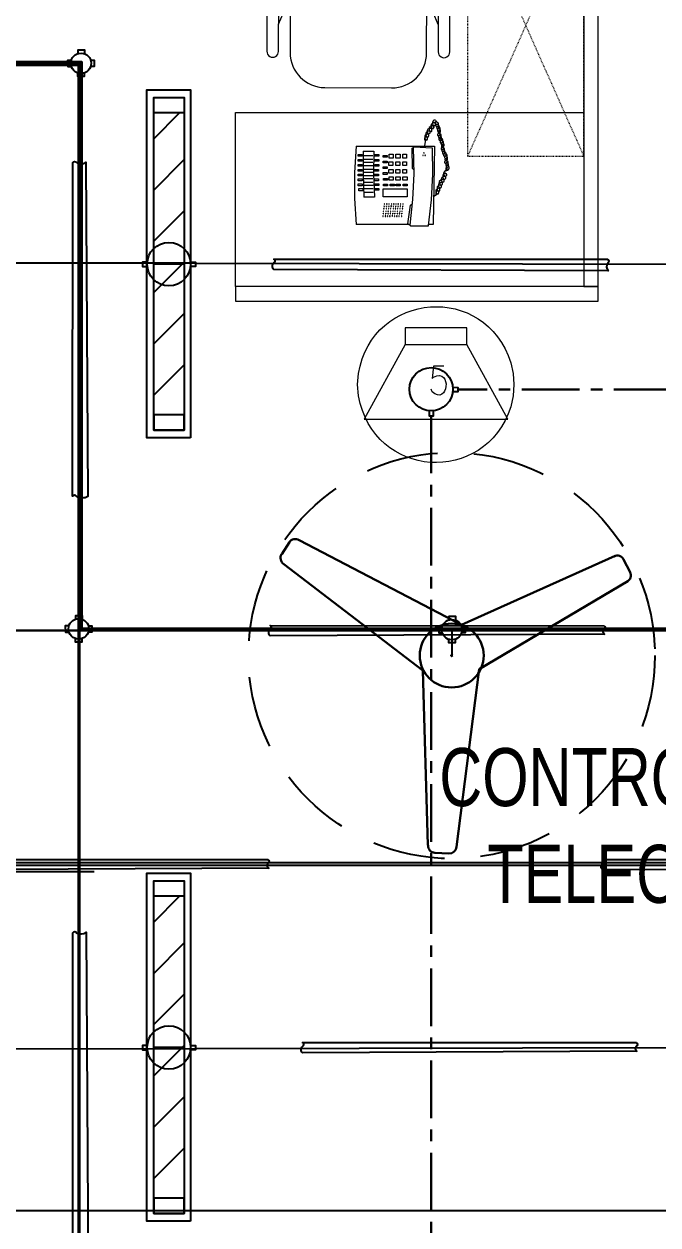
# Model space of a CAD drawing. Header units: inches. Extents: x 112 to 4169, y -2569 to 841.
# Drawn here: x 1956.8 to 2044.2, y -886.2 to -720.7 of the extents above; entities that cross this region are included whole.
import ezdxf

# ---------------------------------------------------------------- set-up
doc = ezdxf.new("R2010")
doc.units = ezdxf.units.IN
doc.header["$MEASUREMENT"] = 0
for name, pattern in [('Bathroom _ King & Twin$0$CENTER', [50.8, 31.75, -6.35, 6.35, -6.35]), ('DASHED', [0.75, 0.5, -0.25]), ('HIDDEN', [9.525, 6.35, -3.175])]:
    doc.linetypes.add(name, pattern=pattern)
for name, color, linetype in [('Cables', 7, 'Continuous'), ('Layer 1', 7, 'Continuous'), ('PVC Conduit and Circular Boxes', 7, 'Continuous')]:
    doc.layers.add(name, color=color, linetype=linetype)
for name, color, linetype, lineweight in [('E-CF-Ceiling-Fan', 42, 'Continuous', 30), ('ID-FURN', 7, 'Continuous', 15), ('Text', 252, 'Continuous', 15)]:
    doc.layers.add(name, color=color, linetype=linetype, lineweight=lineweight)
doc.styles.add('Swiss721', font='swisscl.ttf')

# ---------------------------------------------------------------- blocks, each defined once
blk = doc.blocks.new('chair_12')
at = {"layer": 'ID-FURN', "color": 8}
for p, q in [((39.9, -50.7), (-40.1, -50.4)), ((39.8, -84.5), (-40.2, -84.2)), ((-235.6, -219.8), (-235.8, -272.6)), ((234.4, -221.1), (234.2, -274)), ((-275.9, -312.8), (-276, -365.7)), ((274.1, -314.4), (274, -367.2))]:
    blk.add_line(p, q, dxfattribs=at)
blk.add_lwpolyline([(-235.8, -272.6), (-236.3, -463.6, 0.411076), (-116.6, -583.9), (113.4, -584.6, 0.419442), (233.7, -464.9), (234.2, -274), (274, -367.2), (273.7, -460.5, 1.013898), (313.7, -460.6), (314.5, -185.6, 0.968623), (274.5, -185.5), (274.1, -314.4), (234.4, -221.1), (234.5, -168.9, 0.414335), (159.7, -93.7, 0.02236), (39.8, -84.5), (39.9, -50.7, -0.033856), (234.3, -69.8, 1.009644), (242.6, -20.5, 0.081725), (-242.7, -19.2, 1.009644), (-234.7, -68.5, -0.033856), (-40.1, -50.4), (-40.2, -84.2, 0.02236), (-160.2, -92.8, 0.416163), (-235.5, -167.6), (-235.6, -219.8), (-275.9, -312.8), (-275.5, -183.9, 0.92691), (-315.5, -183.8), (-316.3, -458.8, 1.016772), (-276.3, -458.9), (-276, -365.7)], format="xyb", close=True, dxfattribs=at)
blk = doc.blocks.new('ws 1200x1350')
at = {"layer": 'ID-FURN', "color": 8, "linetype": 'HIDDEN', "ltscale": 0.05}
for p, q in [((-7943.2, 23138.8), (-7543.2, 22238.8)), ((-7543.2, 23138.8), (-7943.2, 22238.8))]:
    blk.add_line(p, q, dxfattribs=at)
blk.add_lwpolyline([(-7943.2, 22238.8), (-7543.2, 22238.8), (-7543.2, 23138.8), (-7943.2, 23138.8)], close=True, dxfattribs=at)
at = {"layer": 'ID-FURN', "color": 8, "ltscale": 0.05}
for points in [[(-7543.2, 23138.8), (-7543.2, 21789.1), (-7493.2, 21789.1), (-7493.2, 23138.8)], [(-7543.2, 22389.1), (-7543.2, 21789.1), (-8743.2, 21789.1), (-8743.2, 22389.1)], [(-8743.2, 21789.1), (-8743.2, 21739.1), (-7493.2, 21739.1), (-7493.2, 21789.1)]]:
    blk.add_lwpolyline(points, close=True, dxfattribs=at)
at = {"layer": 'ID-FURN', "ltscale": 0.05}
blk.add_blockref('chair_12', (-8318.4, 23058.9), dxfattribs=at)
blk = doc.blocks.new('CF')
for p, q in [((-23.84, 14.22), (-22.76, 15.89)), ((1.35, 4.29), (-21.39, 16.19)), ((1.35, 4.29), (22.9, 13.97)), ((24.1, 13.48), (25.01, 11.71)), ((-4.07, -2.11), (-23.55, 12.84)), ((3.87, -1.9), (24.71, 10.43)), ((-4.07, -2.11), (-3.33, -26.62)), ((3.87, -1.9), (0.65, -26.82)), ((-0.39, -27.76), (-2.38, -27.66))]:
    blk.add_line(p, q)
for radius in [4.48, 0.0888]:
    blk.add_circle((0, 0), radius)
for centre, radius, start, end in [((-21.93, 15.35), 0.996, 57.1351, 147.1351), ((-23.01, 13.68), 0.996, 147.1351, 237.1351), ((23.21, 13.03), 0.996, 27.1351, 117.1351), ((24.09, 11.25), 1.03, 299.2548, 26.4357), ((-2.33, -26.67), 0.996, 177.1351, 267.1351), ((-0.34, -26.77), 0.996, 267.1351, 357.1351)]:
    blk.add_arc(centre, radius, start, end)
blk = doc.blocks.new('TELEPHONE')
at = {"layer": 'Layer 1', "lineweight": 9}
for points in [[(10.26, 13.32), (10.14, 13.32), (10.08, 13.26), (10.02, 13.26), (9.96, 13.2), (9.9, 13.14), (9.84, 13.08), (9.78, 12.96), (9.78, 12.84), (9.84, 12.72), (9.84, 12.66), (9.9, 12.6), (9.96, 12.54)], [(10.5, 13.62), (10.32, 13.62), (10.26, 13.56), (10.2, 13.5), (10.08, 13.38), (10.08, 13.02), (10.14, 12.9), (10.2, 12.84)], [(10.44, 13.08), (10.44, 13.14), (10.38, 13.2), (10.32, 13.26), (10.26, 13.26), (10.2, 13.32), (10.14, 13.32)], [(10.74, 14.04), (10.68, 14.04), (10.56, 13.98), (10.5, 13.98), (10.32, 13.8), (10.32, 13.5), (10.38, 13.38), (10.38, 13.32), (10.44, 13.26)], [(10.44, 13.26), (10.68, 13.26), (10.68, 13.38), (10.74, 13.38)], [(10.92, 14.4), (10.74, 14.4), (10.62, 14.34), (10.62, 14.28), (10.56, 14.22), (10.5, 14.1), (10.5, 13.86), (10.56, 13.8), (10.62, 13.74), (10.68, 13.68)], [(10.68, 13.5), (10.68, 13.56), (10.62, 13.62), (10.5, 13.62)], [(10.92, 13.92), (10.86, 13.98), (10.8, 14.04), (10.68, 14.04)], [(10.68, 13.68), (10.74, 13.68), (10.74, 13.62), (10.8, 13.62), (10.8, 13.68), (10.86, 13.68), (10.92, 13.74), (10.92, 13.8)], [(10.74, 13.38), (10.74, 13.44), (10.68, 13.5)], [(10.8, 14.1), (10.8, 14.04), (10.98, 14.04), (10.98, 14.1), (11.04, 14.1), (11.04, 14.34)], [(11.1, 13.5), (11.16, 13.5), (11.28, 13.62), (11.28, 13.68), (11.34, 13.68), (11.34, 13.98), (11.28, 13.98), (11.28, 14.04), (11.22, 14.1), (11.16, 14.1), (11.1, 14.16), (10.92, 14.16), (10.86, 14.1), (10.8, 14.1)], [(10.92, 13.8), (10.92, 13.92)], [(11.1, 13.8), (11.04, 13.8), (11.04, 13.74), (10.98, 13.68), (10.98, 13.62), (11.04, 13.56)], [(11.04, 13.56), (11.04, 13.5), (11.1, 13.5)], [(11.16, 13.2), (11.28, 13.2), (11.34, 13.26), (11.46, 13.38), (11.46, 13.56), (11.4, 13.62), (11.4, 13.68), (11.34, 13.74), (11.28, 13.74), (11.28, 13.8), (11.1, 13.8)], [(11.22, 13.5), (11.16, 13.5), (11.1, 13.44)], [(11.1, 13.44), (11.1, 13.26)], [(11.1, 13.26), (11.1, 13.2), (11.16, 13.2)], [(11.22, 12.96), (11.22, 12.9), (11.4, 12.9), (11.46, 12.96), (11.52, 13.02), (11.52, 13.08), (11.58, 13.14), (11.58, 13.32), (11.52, 13.38), (11.52, 13.44), (11.46, 13.44), (11.4, 13.5), (11.16, 13.5)], [(9.66, 12.06), (9.54, 12.06), (9.42, 11.94), (9.42, 11.7), (9.48, 11.7), (9.48, 11.64), (9.6, 11.64)], [(9.42, 10.68), (9.6, 11.64)], [(9.9, 12.48), (9.72, 12.48), (9.48, 12.24), (9.48, 11.88), (9.6, 11.76)], [(10.02, 12.9), (9.9, 12.9), (9.78, 12.84), (9.72, 12.78), (9.66, 12.72), (9.66, 12.66), (9.6, 12.6), (9.6, 12.36), (9.66, 12.24), (9.66, 12.18), (9.72, 12.12)], [(9.6, 11.76), (9.66, 11.7), (9.78, 11.7), (9.78, 11.76), (9.84, 11.76), (9.84, 11.82)], [(9.84, 12), (9.78, 12.06), (9.66, 12.06)], [(9.72, 12.12), (9.96, 12.12), (9.96, 12.18), (10.02, 12.24)], [(9.96, 12.36), (9.96, 12.48), (9.78, 12.48)], [(9.84, 11.82), (9.84, 12)], [(10.02, 12.24), (10.02, 12.3), (9.96, 12.36)], [(10.2, 12.78), (10.14, 12.84), (10.14, 12.9), (10.02, 12.9)], [(10.2, 12.84), (10.38, 12.84), (10.44, 12.9), (10.44, 12.96)], [(10.44, 12.96), (10.44, 13.08)], [(11.34, 13.2), (11.28, 13.2), (11.28, 13.14), (11.22, 13.14), (11.22, 12.96)], [(11.34, 12.6), (11.28, 12.54), (11.22, 12.48), (11.22, 12.3)], [(11.22, 12.3), (11.28, 12.3), (11.28, 12.24)], [(11.4, 12.84), (11.28, 12.84), (11.28, 12.78)], [(11.28, 12.24), (11.34, 12.24), (11.4, 12.3), (11.46, 12.3), (11.52, 12.36), (11.52, 12.42), (11.58, 12.48), (11.58, 12.66), (11.52, 12.72), (11.52, 12.78), (11.46, 12.84), (11.4, 12.84)], [(11.28, 12.78), (11.28, 12.66), (11.34, 12.6)], [(11.34, 12.6), (11.46, 12.6), (11.52, 12.66), (11.58, 12.72), (11.64, 12.78), (11.64, 13.02), (11.58, 13.08), (11.52, 13.14), (11.46, 13.2), (11.34, 13.2)], [(11.4, 11.94), (11.46, 11.94), (11.52, 12), (11.58, 12), (11.64, 12.06), (11.64, 12.12), (11.7, 12.18), (11.7, 12.42), (11.64, 12.42), (11.64, 12.48), (11.58, 12.54), (11.52, 12.54), (11.46, 12.6), (11.34, 12.6)], [(11.4, 12.24), (11.34, 12.18), (11.34, 12.06), (11.4, 12)], [(11.46, 11.64), (11.52, 11.64), (11.58, 11.7), (11.64, 11.7), (11.7, 11.76), (11.7, 11.82), (11.76, 11.88), (11.76, 12.06), (11.7, 12.12), (11.7, 12.18), (11.64, 12.24), (11.58, 12.24), (11.52, 12.3), (11.46, 12.3), (11.4, 12.24)], [(11.4, 12), (11.4, 11.94)], [(11.46, 11.94), (11.4, 11.88), (11.4, 11.7)], [(11.4, 11.7), (11.46, 11.7), (11.46, 11.64)], [(11.52, 12), (11.46, 11.94)], [(11.64, 11.28), (11.76, 11.28), (11.82, 11.34), (11.88, 11.4), (11.88, 11.46), (11.94, 11.52), (11.94, 11.7), (11.88, 11.76), (11.88, 11.82), (11.82, 11.82), (11.76, 11.88), (11.52, 11.88)], [(11.7, 11.7), (11.7, 11.64), (11.64, 11.64)], [(11.76, 10.98), (11.82, 10.98), (11.88, 11.04), (11.94, 11.04), (12, 11.1), (12, 11.16), (12.06, 11.22), (12.06, 11.4), (12, 11.46), (12, 11.52), (11.94, 11.52), (11.88, 11.58), (11.82, 11.58), (11.76, 11.64), (11.7, 11.64), (11.64, 11.58), (11.7, 11.58)], [(0, 10.8), (-0.24, 7.2), (-0.24, 3.6), (0, 0)], [(0, 10.8), (10.8, 10.8)], [(0.96, 10.14), (2.46, 10.14)], [(0.96, 10.14), (0.96, 6.96), (1.08, 3.78)], [(2.46, 10.14), (2.4, 6.96), (2.52, 3.78)], [(7.44, -0.06), (7.8, 3.48), (7.98, 7.02), (7.92, 10.62)], [(7.68, 10.5), (7.92, 10.68)], [(7.68, 10.5), (7.74, 7.8), (7.98, 7.5)], [(7.98, 10.68), (7.92, 10.68), (7.92, 10.62)], [(10.44, 10.56), (7.98, 10.68)], [(9.96, -0.12), (10.38, 3.42), (10.56, 6.96), (10.5, 10.5)], [(10.5, 10.5), (10.5, 10.56), (10.44, 10.56)], [(10.8, 10.8), (10.62, 0)], [(11.64, 11.58), (11.58, 11.52)], [(11.58, 11.52), (11.58, 11.34)], [(11.58, 11.34), (11.58, 11.28), (11.64, 11.28)], [(11.76, 11.28), (11.7, 11.22), (11.7, 11.04)], [(11.7, 11.04), (11.76, 10.98)], [(11.76, 10.62), (11.7, 10.56), (11.7, 10.38)], [(11.7, 10.38), (11.76, 10.38), (11.76, 10.32)], [(11.82, 11.34), (11.82, 11.28), (11.76, 11.28)], [(11.88, 10.92), (11.76, 10.92), (11.76, 10.86)], [(11.76, 10.32), (11.82, 10.32), (11.88, 10.38), (11.94, 10.38), (12, 10.44), (12, 10.5), (12.06, 10.56), (12.06, 10.74), (12, 10.8), (12, 10.86), (11.94, 10.92), (11.88, 10.92)], [(11.76, 10.86), (11.76, 10.74)], [(11.76, 10.74), (11.82, 10.68)], [(11.82, 10.68), (11.76, 10.62)], [(11.82, 10.68), (11.94, 10.68), (12.06, 10.8), (12.12, 10.86), (12.12, 11.1), (12.06, 11.16), (12, 11.22), (12, 11.28), (11.88, 11.28), (11.82, 11.34)], [(11.88, 10.08), (11.88, 10.02), (11.94, 10.02), (12, 10.08), (12.06, 10.08), (12.12, 10.14), (12.12, 10.2), (12.18, 10.26), (12.18, 10.5), (12.12, 10.5), (12.12, 10.56), (12.06, 10.62), (12, 10.62), (11.94, 10.68), (11.82, 10.68)], [(11.94, 10.38), (11.88, 10.38), (11.88, 10.32), (11.82, 10.26), (11.82, 10.14), (11.88, 10.08)], [(11.94, 10.02), (11.88, 9.96), (11.88, 9.84), (11.94, 9.78), (11.94, 9.72)], [(11.94, 9.72), (12, 9.72), (12.06, 9.78), (12.12, 9.78), (12.18, 9.84), (12.18, 9.9), (12.24, 9.96), (12.24, 10.2), (12.18, 10.2), (12.18, 10.26), (12.12, 10.32), (12.06, 10.32), (12, 10.38), (11.94, 10.38)], [(12, 10.08), (11.94, 10.02)], [(12.12, 9.42), (12.18, 9.42), (12.24, 9.48), (12.3, 9.48), (12.36, 9.54), (12.42, 9.6), (12.42, 9.84), (12.36, 9.9), (12.36, 9.96), (12.3, 9.96), (12.24, 10.02), (12.18, 10.02), (12.12, 10.08), (12.06, 10.08), (12, 10.02)], [(0.84, 9.42), (0.3, 9.42), (0.3, 9.66), (0.84, 9.66)], [(0.84, 8.76), (0.3, 8.76), (0.3, 9), (0.84, 9)], [(0.84, 8.04), (0.3, 8.04), (0.3, 8.28), (0.84, 8.28)], [(0.84, 9.66), (0.84, 9.42)], [(0.84, 9), (0.84, 8.76)], [(0.84, 8.28), (0.84, 8.04)], [(2.28, 9.48), (1.08, 9.48)], [(2.28, 9), (1.08, 9)], [(2.28, 8.58), (1.08, 8.58)], [(3.12, 9.42), (2.58, 9.42), (2.58, 9.66), (3.12, 9.66)], [(3.12, 8.76), (2.58, 8.76), (2.58, 9), (3.12, 9)], [(3.12, 8.04), (2.58, 8.04), (2.58, 8.28), (3.12, 8.28)], [(3.12, 9.66), (3.12, 9.42)], [(3.12, 9), (3.12, 8.76)], [(3.12, 8.28), (3.12, 8.04)], [(4.26, 9.3), (3.72, 9.3), (3.72, 9.54), (4.26, 9.54)], [(4.26, 8.52), (3.72, 8.52), (3.72, 8.76), (4.26, 8.76)], [(4.26, 9.54), (4.26, 9.3)], [(4.26, 8.76), (4.26, 8.52)], [(4.5, 8.64), (5.04, 8.64)], [(4.5, 8.16), (4.5, 8.64)], [(4.56, 9.72), (5.1, 9.72)], [(4.56, 9.18), (4.56, 9.72)], [(5.1, 9.18), (4.56, 9.18)], [(5.04, 8.64), (5.04, 8.16)], [(5.1, 9.72), (5.1, 9.18)], [(6.06, 9.18), (5.46, 9.18), (5.46, 9.72), (6.06, 9.72)], [(6, 8.16), (5.46, 8.16), (5.46, 8.64), (6, 8.64)], [(6, 8.64), (6, 8.16)], [(6.06, 9.72), (6.06, 9.18)], [(6.96, 9.18), (6.42, 9.18), (6.42, 9.72), (6.96, 9.72)], [(6.96, 8.16), (6.42, 8.16), (6.42, 8.64), (6.96, 8.64)], [(6.96, 9.72), (6.96, 9.18)], [(6.96, 8.64), (6.96, 8.16)], [(9.24, 9.6), (9.18, 9.6), (9.18, 9.54), (9.24, 9.54), (9.24, 9.6)], [(9.18, 9.6), (9.18, 9.6)], [(9.3, 9.9), (9.36, 9.84), (9.36, 9.9), (9.3, 9.9)], [(9.54, 9.6), (9.48, 9.6), (9.48, 9.54), (9.54, 9.54), (9.54, 9.6)], [(9.48, 9.6), (9.48, 9.6)], [(12.12, 9.72), (12.06, 9.66), (12.06, 9.48)], [(12.06, 9.48), (12.12, 9.48), (12.12, 9.42)], [(12.18, 9.78), (12.12, 9.72)], [(12.3, 9.48), (12.3, 9.42), (12.24, 9.42), (12.24, 9.36), (12.18, 9.3), (12.18, 9.24), (12.24, 9.18)], [(12.3, 8.82), (12.24, 8.76), (12.24, 8.7), (12.18, 8.64), (12.18, 8.58), (12.24, 8.52)], [(12.36, 9.06), (12.3, 9.06), (12.24, 9)], [(12.24, 9), (12.24, 8.94), (12.3, 8.88), (12.3, 8.82), (12.36, 8.82)], [(12.24, 8.52), (12.24, 8.46), (12.3, 8.46)], [(12.36, 8.82), (12.42, 8.82), (12.42, 8.88), (12.48, 8.88), (12.6, 9), (12.6, 9.24), (12.54, 9.3), (12.54, 9.36), (12.48, 9.42), (12.42, 9.42), (12.36, 9.48), (12.3, 9.48)], [(12.3, 8.46), (12.36, 8.46), (12.42, 8.52), (12.48, 8.58), (12.54, 8.64), (12.54, 8.94), (12.42, 9.06), (12.36, 9.06)], [(12.42, 8.52), (12.36, 8.46)], [(12.36, 8.46), (12.36, 8.22)], [(0.84, 7.38), (0.3, 7.38), (0.3, 7.62), (0.84, 7.62)], [(0.84, 6.72), (0.3, 6.72), (0.3, 6.96), (0.84, 6.96)], [(0.84, 7.62), (0.84, 7.38)], [(0.84, 6.96), (0.84, 6.72)], [(2.28, 8.1), (1.08, 8.1)], [(2.28, 7.62), (1.08, 7.62)], [(2.28, 7.2), (1.08, 7.2)], [(2.28, 6.72), (1.08, 6.72)], [(3.06, 7.38), (2.52, 7.38), (2.52, 7.62), (3.06, 7.62)], [(3.06, 6.72), (2.52, 6.72), (2.52, 6.96), (3.06, 6.96)], [(3.06, 7.62), (3.06, 7.38)], [(3.06, 6.96), (3.06, 6.72)], [(4.26, 7.74), (3.72, 7.74), (3.72, 7.98), (4.26, 7.98)], [(4.26, 6.9), (3.72, 6.9), (3.72, 7.2), (4.26, 7.2)], [(4.26, 7.98), (4.26, 7.74)], [(4.26, 7.2), (4.26, 6.9)], [(5.04, 8.16), (4.5, 8.16)], [(4.5, 7.62), (5.1, 7.62)], [(4.5, 7.08), (4.5, 7.62)], [(5.1, 7.08), (4.5, 7.08)], [(5.1, 7.62), (5.1, 7.08)], [(6, 7.08), (5.46, 7.08), (5.46, 7.62), (6, 7.62)], [(6, 7.62), (6, 7.08)], [(6.96, 7.08), (6.42, 7.08), (6.42, 7.62), (6.96, 7.62)], [(6.96, 7.62), (6.96, 7.08)], [(12.18, 6.66), (12.06, 6.66), (12, 6.6), (11.94, 6.6), (11.88, 6.54), (11.82, 6.48), (11.76, 6.42), (11.76, 6.36), (11.7, 6.24), (11.7, 6.18), (11.76, 6.12), (11.76, 6), (11.88, 5.88)], [(12.36, 7.08), (12.3, 7.02), (12.12, 7.02), (12.06, 6.96), (12, 6.9), (11.94, 6.84), (11.94, 6.48), (12, 6.42), (12, 6.36), (12.06, 6.3)], [(12.36, 7.44), (12.3, 7.44), (12.12, 7.26), (12.12, 7.2), (12.06, 7.14), (12.06, 6.9), (12.12, 6.84), (12.18, 6.78), (12.24, 6.72)], [(12.3, 6.54), (12.3, 6.6), (12.24, 6.6), (12.24, 6.66), (12.12, 6.66)], [(12.48, 6.96), (12.42, 6.96), (12.42, 7.02), (12.36, 7.02), (12.36, 7.08), (12.3, 7.08), (12.24, 7.02)], [(12.24, 6.72), (12.24, 6.66), (12.36, 6.66), (12.36, 6.72), (12.42, 6.72), (12.48, 6.78), (12.48, 6.84)], [(12.36, 8.22), (12.36, 8.16), (12.42, 8.16)], [(12.48, 7.86), (12.42, 7.86), (12.36, 7.8)], [(12.36, 7.8), (12.36, 7.5), (12.42, 7.5)], [(12.42, 7.5), (12.6, 7.5), (12.72, 7.62), (12.78, 7.62), (12.78, 7.68), (12.84, 7.74), (12.84, 7.92), (12.78, 7.98), (12.78, 8.04), (12.72, 8.1), (12.66, 8.16), (12.6, 8.16), (12.48, 8.22)], [(12.48, 8.22), (12.42, 8.22), (12.42, 8.16)], [(12.42, 8.16), (12.42, 7.92)], [(12.42, 7.92), (12.42, 7.86), (12.48, 7.86)], [(12.48, 6.84), (12.48, 6.96)], [(0.84, 6.06), (0.3, 6.06), (0.3, 6.3), (0.84, 6.3)], [(0.84, 5.34), (0.3, 5.34), (0.3, 5.64), (0.84, 5.64)], [(0.9, 4.68), (0.36, 4.68), (0.36, 4.98), (0.9, 4.98)], [(0.84, 6.3), (0.84, 6.06)], [(0.84, 5.64), (0.84, 5.34)], [(0.9, 4.98), (0.9, 4.68)], [(2.28, 6.3), (1.08, 6.3)], [(2.28, 5.82), (1.08, 5.82)], [(2.34, 5.4), (1.08, 5.4)], [(3.06, 6.06), (2.52, 6.06), (2.52, 6.3), (3.06, 6.3)], [(3.12, 5.4), (2.58, 5.4), (2.58, 5.64), (3.12, 5.64)], [(3.12, 4.74), (2.58, 4.74), (2.58, 4.98), (3.12, 4.98)], [(3.06, 6.3), (3.06, 6.06)], [(3.12, 5.64), (3.12, 5.4)], [(3.12, 4.98), (3.12, 4.74)], [(4.32, 6.12), (3.78, 6.12), (3.78, 6.36), (4.32, 6.36)], [(4.32, 5.34), (3.78, 5.34), (3.78, 5.58), (4.32, 5.58)], [(4.32, 6.36), (4.32, 6.12)], [(4.32, 5.58), (4.32, 5.34)], [(4.56, 6.6), (5.1, 6.6)], [(4.56, 6.12), (4.56, 6.6)], [(5.1, 6.12), (4.56, 6.12)], [(4.68, 5.58), (5.28, 5.58)], [(4.68, 5.34), (4.68, 5.58)], [(5.28, 5.34), (4.68, 5.34)], [(5.1, 6.6), (5.1, 6.12)], [(5.28, 5.58), (5.28, 5.34)], [(6.06, 6.12), (5.46, 6.12), (5.46, 6.6), (6.06, 6.6)], [(6.06, 5.34), (5.52, 5.34), (5.52, 5.58), (6.06, 5.58)], [(6.06, 6.6), (6.06, 6.12)], [(6.06, 5.58), (6.06, 5.34)], [(7.02, 6.12), (6.42, 6.12), (6.42, 6.6), (7.02, 6.6)], [(7.02, 5.34), (6.48, 5.34), (6.48, 5.58), (7.02, 5.58)], [(7.02, 6.6), (7.02, 6.12)], [(7.02, 5.58), (7.02, 5.34)], [(11.46, 5.04), (11.34, 5.04), (11.28, 4.98), (11.22, 4.98), (10.98, 4.74), (10.98, 4.56), (11.04, 4.5), (11.04, 4.38), (11.16, 4.26)], [(11.58, 5.46), (11.52, 5.46), (11.4, 5.4), (11.34, 5.4), (11.28, 5.34), (11.22, 5.28), (11.16, 5.22), (11.16, 4.8), (11.28, 4.68)], [(11.76, 5.82), (11.64, 5.82), (11.52, 5.76), (11.46, 5.76), (11.4, 5.7), (11.4, 5.58), (11.34, 5.52), (11.34, 5.28), (11.4, 5.22), (11.46, 5.16), (11.46, 5.1)], [(11.52, 4.92), (11.52, 4.98), (11.46, 4.98), (11.46, 5.04), (11.34, 5.04)], [(11.94, 6.24), (11.76, 6.24), (11.7, 6.18), (11.46, 5.94), (11.46, 5.76), (11.52, 5.7), (11.52, 5.64), (11.58, 5.52), (11.64, 5.52)], [(11.46, 5.1), (11.52, 5.1), (11.52, 5.04), (11.64, 5.04), (11.64, 5.1), (11.7, 5.1), (11.7, 5.16), (11.76, 5.16), (11.76, 5.22)], [(11.76, 5.34), (11.7, 5.34), (11.7, 5.4), (11.64, 5.4), (11.64, 5.46), (11.52, 5.46)], [(11.64, 5.52), (11.64, 5.46), (11.82, 5.46), (11.82, 5.52), (11.88, 5.52), (11.88, 5.7)], [(11.88, 5.7), (11.88, 5.76), (11.82, 5.76), (11.82, 5.82), (11.7, 5.82)], [(11.76, 5.22), (11.76, 5.34)], [(12.12, 6.12), (12.12, 6.18), (12.06, 6.18), (12.06, 6.24), (11.94, 6.24)], [(12.06, 6.3), (12.12, 6.3), (12.18, 6.24), (12.24, 6.3), (12.3, 6.3), (12.3, 6.36), (12.36, 6.42), (12.36, 6.48), (12.3, 6.54)], [(2.52, 3.78), (1.08, 3.78)], [(2.34, 4.92), (1.14, 4.92)], [(2.34, 4.44), (1.14, 4.44)], [(3.72, 4.92), (7.02, 4.92)], [(3.72, 3.84), (3.72, 4.92)], [(7.02, 3.84), (3.72, 3.84)], [(7.02, 4.92), (7.02, 3.84)], [(11.1, 4.14), (10.68, 3.84)], [(11.22, 4.62), (11.1, 4.62), (10.98, 4.5), (10.98, 4.26), (11.04, 4.2), (11.1, 4.2), (11.1, 4.14)], [(11.16, 4.26), (11.34, 4.26), (11.34, 4.32), (11.4, 4.32), (11.4, 4.5)], [(11.4, 4.5), (11.4, 4.56), (11.34, 4.56), (11.34, 4.62), (11.22, 4.62)], [(11.28, 4.68), (11.52, 4.68), (11.52, 4.8)], [(11.52, 4.8), (11.52, 4.92)], [(3.72, 1.8), (3.78, 1.8), (3.78, 1.86), (3.72, 1.86), (3.72, 1.8)], [(3.78, 2.16), (3.84, 2.16), (3.84, 2.22), (3.78, 2.22), (3.78, 2.16)], [(3.84, 2.82), (3.9, 2.82), (3.9, 2.88), (3.84, 2.88), (3.84, 2.82)], [(4.08, 1.8), (4.14, 1.8), (4.14, 1.86), (4.08, 1.86), (4.08, 1.8)], [(4.14, 2.16), (4.2, 2.16), (4.2, 2.22), (4.14, 2.22), (4.14, 2.16)], [(4.2, 2.82), (4.26, 2.82), (4.26, 2.88), (4.2, 2.88), (4.2, 2.82)], [(4.38, 1.8), (4.44, 1.8), (4.44, 1.86), (4.38, 1.86), (4.38, 1.8)], [(4.44, 2.16), (4.5, 2.16), (4.5, 2.22), (4.44, 2.22), (4.44, 2.16)], [(4.5, 2.82), (4.56, 2.82), (4.56, 2.88), (4.5, 2.88), (4.5, 2.82)], [(4.74, 2.16), (4.8, 2.16), (4.8, 2.22), (4.74, 2.22), (4.74, 2.16)], [(4.74, 1.8), (4.8, 1.8), (4.8, 1.86), (4.74, 1.86), (4.74, 1.8)], [(4.8, 2.52), (4.86, 2.52), (4.86, 2.58), (4.8, 2.58), (4.8, 2.52)], [(4.86, 2.82), (4.92, 2.82), (4.92, 2.88), (4.86, 2.88), (4.86, 2.82)], [(5.04, 1.8), (5.1, 1.8), (5.1, 1.86), (5.04, 1.86), (5.04, 1.8)], [(5.1, 2.52), (5.16, 2.52), (5.16, 2.58), (5.1, 2.52)], [(5.1, 2.16), (5.16, 2.16), (5.16, 2.22), (5.1, 2.22), (5.1, 2.16)], [(5.16, 2.82), (5.22, 2.82), (5.22, 2.88), (5.16, 2.88), (5.16, 2.82)], [(5.34, 1.8), (5.4, 1.8), (5.4, 1.86), (5.34, 1.86), (5.34, 1.8)], [(5.4, 2.16), (5.46, 2.16), (5.46, 2.22), (5.4, 2.22), (5.4, 2.16)], [(5.46, 2.82), (5.52, 2.82), (5.52, 2.88), (5.46, 2.88), (5.46, 2.82)], [(5.64, 1.8), (5.7, 1.8), (5.7, 1.86), (5.64, 1.86), (5.64, 1.8)], [(5.7, 2.16), (5.76, 2.16), (5.76, 2.22), (5.7, 2.22), (5.7, 2.16)], [(5.76, 2.82), (5.82, 2.82), (5.82, 2.88), (5.76, 2.88), (5.76, 2.82)], [(5.76, 2.52), (5.82, 2.52), (5.76, 2.58), (5.76, 2.52)], [(6, 2.16), (6.06, 2.16), (6.06, 2.22), (6, 2.22), (6, 2.16)], [(6, 1.8), (6.06, 1.8), (6.06, 1.86), (6, 1.86), (6, 1.8)], [(6.06, 2.52), (6.12, 2.52), (6.12, 2.58), (6.06, 2.58), (6.06, 2.52)], [(6.12, 2.82), (6.18, 2.82), (6.18, 2.88), (6.12, 2.88), (6.12, 2.82)], [(6.3, 1.8), (6.36, 1.8), (6.36, 1.86), (6.3, 1.86), (6.3, 1.8)], [(6.36, 2.16), (6.42, 2.16), (6.42, 2.22), (6.36, 2.22), (6.36, 2.16)], [(6.42, 2.82), (6.48, 2.82), (6.48, 2.88), (6.42, 2.88), (6.42, 2.82)], [(7.14, 0.12), (7.5, 2.7)], [(7.5, 2.7), (7.74, 2.88)], [(7.32, 0), (0, 0)], [(3.72, 1.2), (3.66, 1.2), (3.66, 1.14), (3.72, 1.14), (3.72, 1.2)], [(3.66, 1.2), (3.66, 1.2)], [(3.72, 1.5), (3.78, 1.5), (3.72, 1.56), (3.72, 1.5)], [(4.08, 1.2), (4.02, 1.2), (4.02, 1.14), (4.08, 1.14), (4.08, 1.2)], [(4.02, 1.2), (4.02, 1.2)], [(4.38, 1.2), (4.32, 1.2), (4.32, 1.14), (4.38, 1.14), (4.38, 1.2)], [(4.32, 1.2), (4.32, 1.2)], [(4.38, 1.5), (4.44, 1.5), (4.38, 1.56), (4.38, 1.5)], [(4.68, 1.2), (4.62, 1.2), (4.62, 1.14), (4.68, 1.14), (4.68, 1.2)], [(4.62, 1.2), (4.62, 1.2)], [(4.68, 1.5), (4.74, 1.5), (4.74, 1.56), (4.68, 1.56), (4.68, 1.5)], [(4.92, 1.2), (4.98, 1.2), (4.98, 1.14), (5.04, 1.2), (4.92, 1.2)], [(5.34, 1.2), (5.28, 1.2), (5.28, 1.14), (5.34, 1.14), (5.34, 1.2)], [(5.28, 1.2), (5.28, 1.2)], [(5.64, 1.2), (5.58, 1.2), (5.58, 1.14), (5.64, 1.14), (5.64, 1.2)], [(5.58, 1.2), (5.58, 1.2)], [(5.64, 1.5), (5.7, 1.5), (5.64, 1.56), (5.64, 1.5)], [(5.94, 1.2), (5.88, 1.2), (5.88, 1.14), (5.94, 1.14), (5.94, 1.2)], [(5.88, 1.2), (5.88, 1.2)], [(5.94, 1.5), (6, 1.5), (6, 1.56), (5.94, 1.56), (5.94, 1.5)], [(6.3, 1.2), (6.24, 1.2), (6.24, 1.14), (6.3, 1.14), (6.3, 1.2)], [(6.24, 1.2), (6.24, 1.2)], [(7.44, -0.12), (7.14, 0.12)], [(10.62, 0), (10.02, 0)], [(7.44, -0.06), (7.44, -0.12), (7.5, -0.18)], [(7.5, -0.18), (9.96, -0.18), (9.96, -0.12)]]:
    blk.add_lwpolyline(points, dxfattribs=at)
for points, knots in [([(9.96, 12.54), (9.96, 12.54), (10.02, 12.54), (10.02, 12.54), (10.18, 12.52), (10.22, 12.56), (10.2, 12.72), (10.2, 12.72), (10.2, 12.78), (10.2, 12.78)], [0, 0, 0, 0, 1, 1, 1, 2, 2, 2, 3, 3, 3, 3]), ([(12.24, 9.18), (12.24, 9.18), (12.24, 9.12), (12.24, 9.12), (12.24, 9.12), (12.36, 9.12), (12.36, 9.12), (12.5, 9.29), (12.56, 9.22), (12.54, 9.42), (12.54, 9.42), (12.54, 9.6), (12.54, 9.6), (12.54, 9.6), (12.48, 9.66), (12.48, 9.66), (12.48, 9.66), (12.42, 9.72), (12.42, 9.72), (12.42, 9.72), (12.3, 9.72), (12.3, 9.72), (12.3, 9.72), (12.24, 9.78), (12.24, 9.78), (12.24, 9.78), (12.18, 9.78), (12.18, 9.78), (12.18, 9.78), (12.12, 9.72), (12.12, 9.72)], [0, 0, 0, 0, 1, 1, 1, 2, 2, 2, 3, 3, 3, 4, 4, 4, 5, 5, 5, 6, 6, 6, 7, 7, 7, 8, 8, 8, 9, 9, 9, 10, 10, 10, 10]), ([(12.42, 8.16), (12.42, 8.16), (12.48, 8.16), (12.48, 8.16), (12.75, 8.43), (12.64, 8.25), (12.66, 8.64), (12.66, 8.64), (12.66, 8.7), (12.66, 8.7), (12.66, 8.7), (12.6, 8.7), (12.6, 8.7), (12.6, 8.7), (12.54, 8.76), (12.54, 8.76), (12.54, 8.76), (12.48, 8.82), (12.48, 8.82), (12.48, 8.82), (12.3, 8.82), (12.3, 8.82)], [0, 0, 0, 0, 1, 1, 1, 2, 2, 2, 3, 3, 3, 4, 4, 4, 5, 5, 5, 6, 6, 6, 7, 7, 7, 7]), ([(12.48, 7.86), (12.48, 7.86), (12.54, 7.86), (12.54, 7.86), (12.81, 8.13), (12.7, 7.96), (12.72, 8.34), (12.72, 8.34), (12.72, 8.4), (12.72, 8.4), (12.72, 8.4), (12.66, 8.4), (12.66, 8.4), (12.66, 8.4), (12.6, 8.46), (12.6, 8.46), (12.6, 8.46), (12.54, 8.46), (12.54, 8.46), (12.54, 8.46), (12.48, 8.52), (12.48, 8.52), (12.48, 8.52), (12.42, 8.52), (12.42, 8.52)], [0, 0, 0, 0, 1, 1, 1, 2, 2, 2, 3, 3, 3, 4, 4, 4, 5, 5, 5, 6, 6, 6, 7, 7, 7, 8, 8, 8, 8]), ([(12.36, 7.44), (12.36, 7.44), (12.42, 7.44), (12.42, 7.44), (12.6, 7.63), (12.52, 7.49), (12.54, 7.8), (12.54, 7.8), (12.48, 7.86), (12.48, 7.86)], [0, 0, 0, 0, 1, 1, 1, 2, 2, 2, 3, 3, 3, 3]), ([(11.88, 5.88), (11.88, 5.88), (11.94, 5.88), (11.94, 5.88), (12.1, 5.86), (12.14, 5.9), (12.12, 6.06), (12.12, 6.06), (12.12, 6.12), (12.12, 6.12)], [0, 0, 0, 0, 1, 1, 1, 2, 2, 2, 3, 3, 3, 3]), ([(3.84, 2.52), (3.84, 2.52), (3.9, 2.52), (3.9, 2.52), (3.9, 2.52), (3.84, 2.52), (3.84, 2.52), (3.84, 2.52), (3.84, 2.58), (3.84, 2.58), (3.84, 2.58), (3.84, 2.52), (3.84, 2.52)], [0, 0, 0, 0, 1, 1, 1, 2, 2, 2, 3, 3, 3, 4, 4, 4, 4]), ([(4.14, 2.52), (4.14, 2.52), (4.2, 2.52), (4.2, 2.52), (4.2, 2.52), (4.2, 2.58), (4.2, 2.58), (4.2, 2.58), (4.2, 2.52), (4.2, 2.52), (4.2, 2.52), (4.14, 2.52), (4.14, 2.52)], [0, 0, 0, 0, 1, 1, 1, 2, 2, 2, 3, 3, 3, 4, 4, 4, 4]), ([(4.5, 2.52), (4.5, 2.52), (4.56, 2.52), (4.56, 2.52), (4.56, 2.52), (4.5, 2.52), (4.5, 2.52), (4.5, 2.52), (4.5, 2.58), (4.5, 2.58), (4.5, 2.58), (4.5, 2.52), (4.5, 2.52)], [0, 0, 0, 0, 1, 1, 1, 2, 2, 2, 3, 3, 3, 4, 4, 4, 4]), ([(5.4, 2.52), (5.4, 2.52), (5.46, 2.52), (5.46, 2.52), (5.46, 2.52), (5.46, 2.58), (5.46, 2.58), (5.46, 2.58), (5.46, 2.52), (5.46, 2.52), (5.46, 2.52), (5.4, 2.52), (5.4, 2.52)], [0, 0, 0, 0, 1, 1, 1, 2, 2, 2, 3, 3, 3, 4, 4, 4, 4]), ([(6.36, 2.52), (6.36, 2.52), (6.42, 2.52), (6.42, 2.52), (6.42, 2.52), (6.42, 2.58), (6.42, 2.58), (6.42, 2.58), (6.42, 2.52), (6.42, 2.52), (6.42, 2.52), (6.36, 2.52), (6.36, 2.52)], [0, 0, 0, 0, 1, 1, 1, 2, 2, 2, 3, 3, 3, 4, 4, 4, 4]), ([(4.02, 1.5), (4.02, 1.5), (4.08, 1.5), (4.08, 1.5), (4.08, 1.5), (4.08, 1.56), (4.08, 1.56), (4.08, 1.56), (4.08, 1.5), (4.08, 1.5), (4.08, 1.5), (4.02, 1.5), (4.02, 1.5)], [0, 0, 0, 0, 1, 1, 1, 2, 2, 2, 3, 3, 3, 4, 4, 4, 4]), ([(4.98, 1.5), (4.98, 1.5), (5.04, 1.5), (5.04, 1.5), (5.04, 1.5), (5.04, 1.56), (5.04, 1.56), (5.04, 1.56), (5.04, 1.5), (5.04, 1.5), (5.04, 1.5), (4.98, 1.5), (4.98, 1.5)], [0, 0, 0, 0, 1, 1, 1, 2, 2, 2, 3, 3, 3, 4, 4, 4, 4]), ([(5.28, 1.5), (5.28, 1.5), (5.34, 1.5), (5.34, 1.5), (5.34, 1.5), (5.34, 1.56), (5.34, 1.56), (5.34, 1.56), (5.34, 1.5), (5.34, 1.5), (5.34, 1.5), (5.28, 1.5), (5.28, 1.5)], [0, 0, 0, 0, 1, 1, 1, 2, 2, 2, 3, 3, 3, 4, 4, 4, 4]), ([(6.24, 1.5), (6.24, 1.5), (6.3, 1.5), (6.3, 1.5), (6.3, 1.5), (6.3, 1.56), (6.3, 1.56), (6.3, 1.56), (6.3, 1.5), (6.3, 1.5), (6.3, 1.5), (6.24, 1.5), (6.24, 1.5)], [0, 0, 0, 0, 1, 1, 1, 2, 2, 2, 3, 3, 3, 4, 4, 4, 4])]:
    blk.add_open_spline(points, degree=3, knots=knots, dxfattribs=at)

msp = doc.modelspace()

# ---------------------------------------------------------------- hatches: boundary and pattern name
h = msp.add_hatch()
h.set_pattern_fill('ANSI31', color=256, scale=40)
h.set_pattern_definition([(45, (1748.826, -856.263), (-3.53553, 3.53553), [])])
h.paths.add_polyline_path([(1978.88, -732.92), (1974.68, -732.92), (1974.68, -774.53), (1978.88, -774.53)])
h = msp.add_hatch()
h.set_pattern_fill('ANSI31', color=256, scale=40)
h.set_pattern_definition([(45, (1748.826, -964.263), (-3.53553, 3.53553), [])])
h.paths.add_polyline_path([(1978.88, -840.92), (1974.68, -840.92), (1974.68, -882.53), (1978.88, -882.53)])

# ---------------------------------------------------------------- linework, layer by layer
for p, q in [((1974.68, -753.73), (1978.88, -753.73)), ((1974.68, -861.73), (1978.88, -861.73)), ((1920.58, -884.24), (2278.58, -884.24))]:
    msp.add_line(p, q)
for points in [[(1979.74, -777.73), (1973.74, -777.73), (1973.74, -729.73), (1979.74, -729.73)], [(1978.88, -776.67), (1974.68, -776.67), (1974.68, -730.78), (1978.88, -730.78)], [(1974.68, -730.78), (1978.88, -730.78), (1978.88, -732.92), (1974.68, -732.92)], [(1974.68, -776.67), (1978.88, -776.67), (1978.88, -774.53), (1974.68, -774.53)], [(1979.74, -885.73), (1973.74, -885.73), (1973.74, -837.73), (1979.74, -837.73)], [(1978.88, -884.67), (1974.68, -884.67), (1974.68, -838.78), (1978.88, -838.78)], [(1974.68, -838.78), (1978.88, -838.78), (1978.88, -840.92), (1974.68, -840.92)], [(1974.68, -884.67), (1978.88, -884.67), (1978.88, -882.53), (1974.68, -882.53)]]:
    msp.add_lwpolyline(points, close=True)
for points in [[(1973.81, -753.5), (1973.13, -753.5), (1973.13, -754.1), (1973.81, -754.09)], [(1979.75, -753.5), (1980.43, -753.5), (1980.42, -754.1), (1979.75, -754.09)], [(2015.89, -770.75), (2016.56, -770.76), (2016.56, -771.35), (2015.88, -771.35)], [(2012.62, -773.99), (2012.62, -774.67), (2013.21, -774.67), (2013.21, -773.99)], [(1973.81, -861.5), (1973.13, -861.5), (1973.13, -862.1), (1973.81, -862.09)], [(1979.75, -861.5), (1980.43, -861.5), (1980.42, -862.1), (1979.75, -862.09)]]:
    msp.add_lwpolyline(points)
at = {"lineweight": 15}
for points in [[(2009.31, -762.56), (2009.31, -764.84), (2003.67, -775.16), (2023.47, -775.16)], [(2017.83, -762.56), (2009.31, -762.56)], [(2009.31, -764.84), (2017.83, -764.84), (2017.83, -762.56)], [(2023.47, -775.16), (2017.83, -764.84)]]:
    msp.add_lwpolyline(points, dxfattribs=at)
for centre in [(1976.78, -753.76), (2012.91, -771.02), (1976.78, -861.76)]:
    msp.add_circle(centre, 2.99)
at = {"linetype": 'DASHED', "ltscale": 20}
msp.add_circle((2015.74, -807.73), 28, dxfattribs=at)
at = {"lineweight": 15}
for points, knots in [([(2024.31, -770.36), (2024.31, -770.36), (2024.19, -768.86), (2024.19, -768.86), (2024.19, -768.86), (2023.89, -767.36), (2023.89, -767.36), (2020.36, -756.31), (2004.85, -757.38), (2002.89, -768.86), (2002.89, -768.86), (2002.77, -770.36), (2002.77, -770.36), (2002.77, -770.36), (2002.89, -771.92), (2002.89, -771.92), (2004.94, -783.39), (2020.28, -784.42), (2023.89, -773.42), (2023.89, -773.42), (2024.19, -771.92), (2024.19, -771.92), (2024.19, -771.92), (2024.31, -770.36), (2024.31, -770.36)], [0, 0, 0, 0, 1, 1, 1, 2, 2, 2, 3, 3, 3, 4, 4, 4, 5, 5, 5, 6, 6, 6, 7, 7, 7, 8, 8, 8, 8]), ([(2014.65, -767.84), (2014.65, -767.84), (2013.21, -767.84), (2013.21, -767.84), (2013.21, -767.84), (2013.03, -769.52), (2013.03, -769.52), (2013.03, -769.52), (2013.21, -769.34), (2013.21, -769.34), (2015.86, -768.06), (2015.26, -773.36), (2013.03, -771.38), (2013.03, -771.38), (2012.91, -771.02), (2012.91, -771.02)], [0, 0, 0, 0, 1, 1, 1, 2, 2, 2, 3, 3, 3, 4, 4, 4, 5, 5, 5, 5])]:
    msp.add_open_spline(points, degree=3, knots=knots, dxfattribs=at)
at = {"layer": 'Cables', "color": 3}
for p, q in [((1923.7, -725.83), (1964.79, -725.83)), ((1923.7, -726.02), (1964.62, -726.02)), ((1923.7, -726.16), (1964.44, -726.16)), ((1923.7, -726.35), (1964.28, -726.35)), ((1964.28, -726.35), (1964.28, -915.62)), ((1964.44, -726.16), (1964.44, -915.42)), ((1964.62, -726.02), (1964.62, -804.16)), ((1964.79, -725.83), (1964.79, -803.95)), ((1980.43, -753.62), (1921.85, -753.62)), ((1980.43, -753.62), (2051.13, -753.8)), ((1964.62, -804.16), (2015.77, -804.16)), ((1964.79, -803.95), (2171.96, -803.95)), ((2015.77, -804.16), (2015.77, -807.88)), ((1925.03, -837.5), (1966.47, -837.5)), ((1932.97, -861.98), (1980.43, -861.9)), ((1980.43, -861.9), (2051.13, -861.78))]:
    msp.add_line(p, q, dxfattribs=at)
at = {"layer": 'Cables', "color": 136, "linetype": 'Bathroom _ King & Twin$0$CENTER', "lineweight": 30, "ltscale": 0.25}
for p, q in [((2185.73, -771.06), (2016.56, -771.06)), ((2012.91, -774.67), (2012.91, -941.77))]:
    msp.add_line(p, q, dxfattribs=at)
at = {"layer": 'Cables', "color": 68, "lineweight": 30}
msp.add_line((1809.41, -804.29), (2257.09, -804.29), dxfattribs=at)
at = {"layer": 'Cables', "color": 4}
for p, q in [((2098.74, -836.67), (1815.76, -836.67)), ((2099.19, -836.33), (1816.02, -836.33))]:
    msp.add_line(p, q, dxfattribs=at)
at = {"layer": 'PVC Conduit and Circular Boxes'}
for points in [[(1964.26, -724.73), (1964.26, -724.24), (1965.14, -724.24), (1965.14, -724.76)], [(1963.32, -725.66), (1962.82, -725.67), (1962.84, -726.54), (1963.33, -726.54)], [(1965.99, -725.64), (1966.49, -725.64), (1966.49, -726.52), (1965.99, -726.52)], [(1965.09, -727.41), (1965.09, -727.9), (1964.22, -727.9), (1964.22, -727.41)], [(1963.94, -802.71), (1963.94, -802.22), (1964.82, -802.22), (1964.82, -802.74)], [(2015.38, -802.81), (2015.38, -802.32), (2016.25, -802.32), (2016.25, -802.84)], [(1963, -803.64), (1962.5, -803.65), (1962.52, -804.52), (1963.01, -804.52)], [(1963, -803.64), (1962.5, -803.65), (1962.52, -804.52), (1963.01, -804.52)], [(1965.67, -803.62), (1966.17, -803.62), (1966.17, -804.49), (1965.67, -804.49)], [(1965.67, -803.62), (1966.17, -803.62), (1966.17, -804.49), (1965.67, -804.49)], [(2014.43, -803.74), (2013.94, -803.75), (2013.95, -804.62), (2014.45, -804.62)], [(2017.11, -803.72), (2017.6, -803.72), (2017.6, -804.59), (2017.11, -804.59)], [(1964.78, -805.39), (1964.78, -805.88), (1963.9, -805.88), (1963.9, -805.39)], [(2016.21, -805.49), (2016.21, -805.98), (2015.34, -805.98), (2015.34, -805.49)]]:
    msp.add_lwpolyline(points, dxfattribs=at)
for points in [[(1963.52, -739.77, -0.56347), (1964.02, -739.77, 0.336482), (1965.31, -739.7), (1965.6, -785.78, -0.314286), (1964.02, -785.77, 0.605884), (1963.5, -785.77)], [(2037.24, -753.1, -0.56347), (2037.24, -753.6, 0.367924), (2037.31, -754.71), (1991.24, -754.5, -0.456322), (1991.24, -753.6, 0.605884), (1991.24, -753.08)], [(2036.73, -803.62, -0.56347), (2036.73, -804.12, 0.571886), (2036.81, -804.79), (1990.73, -805.02, -0.456322), (1990.73, -804.12, 0.605884), (1990.73, -803.6)], [(1990.44, -835.87, -0.56347), (1990.44, -836.37, 0.571886), (1990.52, -837.04), (1944.44, -837.27, -0.456322), (1944.44, -836.37, 0.605884), (1944.44, -835.85)], [(2082.55, -835.87, -0.56347), (2082.55, -836.37, 0.571886), (2082.62, -837.04), (2036.54, -837.27, -0.456322), (2036.55, -836.37, 0.605884), (2036.55, -835.85)], [(1963.55, -845.94, -0.56347), (1964.06, -845.94, 0.336482), (1965.35, -845.86), (1965.63, -891.94, -0.314286), (1964.06, -891.94, 0.605884), (1963.53, -891.94)], [(2041.18, -861.1, -0.56347), (2041.18, -861.61, 0.571886), (2041.26, -862.28), (1995.18, -862.5, -0.456322), (1995.18, -861.61, 0.605884), (1995.18, -861.08)]]:
    msp.add_lwpolyline(points, format="xyb", close=True, dxfattribs=at)
for centre in [(1964.66, -726.08), (1964.34, -804.06), (1964.34, -804.06), (2015.77, -804.16)]:
    msp.add_circle(centre, 1.4, dxfattribs=at)

# ---------------------------------------------------------------- block references
msp.add_blockref('TELEPHONE', (2002.57, -748.32))
at = {"layer": 'E-CF-Ceiling-Fan', "lineweight": 0, "xscale": 0.9826591356573481, "yscale": 0.9826591356573481, "zscale": 0.9826591356486393}
msp.add_blockref('CF', (2015.74, -807.73), dxfattribs=at)
at = {"layer": 'ID-FURN', "xscale": 0.03999999997904524, "yscale": 0.04000000000814907, "zscale": 0.04}
msp.add_blockref('ws 1200x1350', (2335.66, -1628.43), dxfattribs=at)

# ---------------------------------------------------------------- texts
at = {"layer": 'Text', "insert": (2091.03, -820.49), "char_height": 8, "width": 158.6564, "attachment_point": 2, "style": 'Swiss721'}
msp.add_mtext('CONTROL ROOM, OPERATORS ROOM, TELECOM & CCTV MONITOR ROOM 30\'-8" X 31\'-2" ', dxfattribs=at)

doc.saveas('drawing.dxf')
